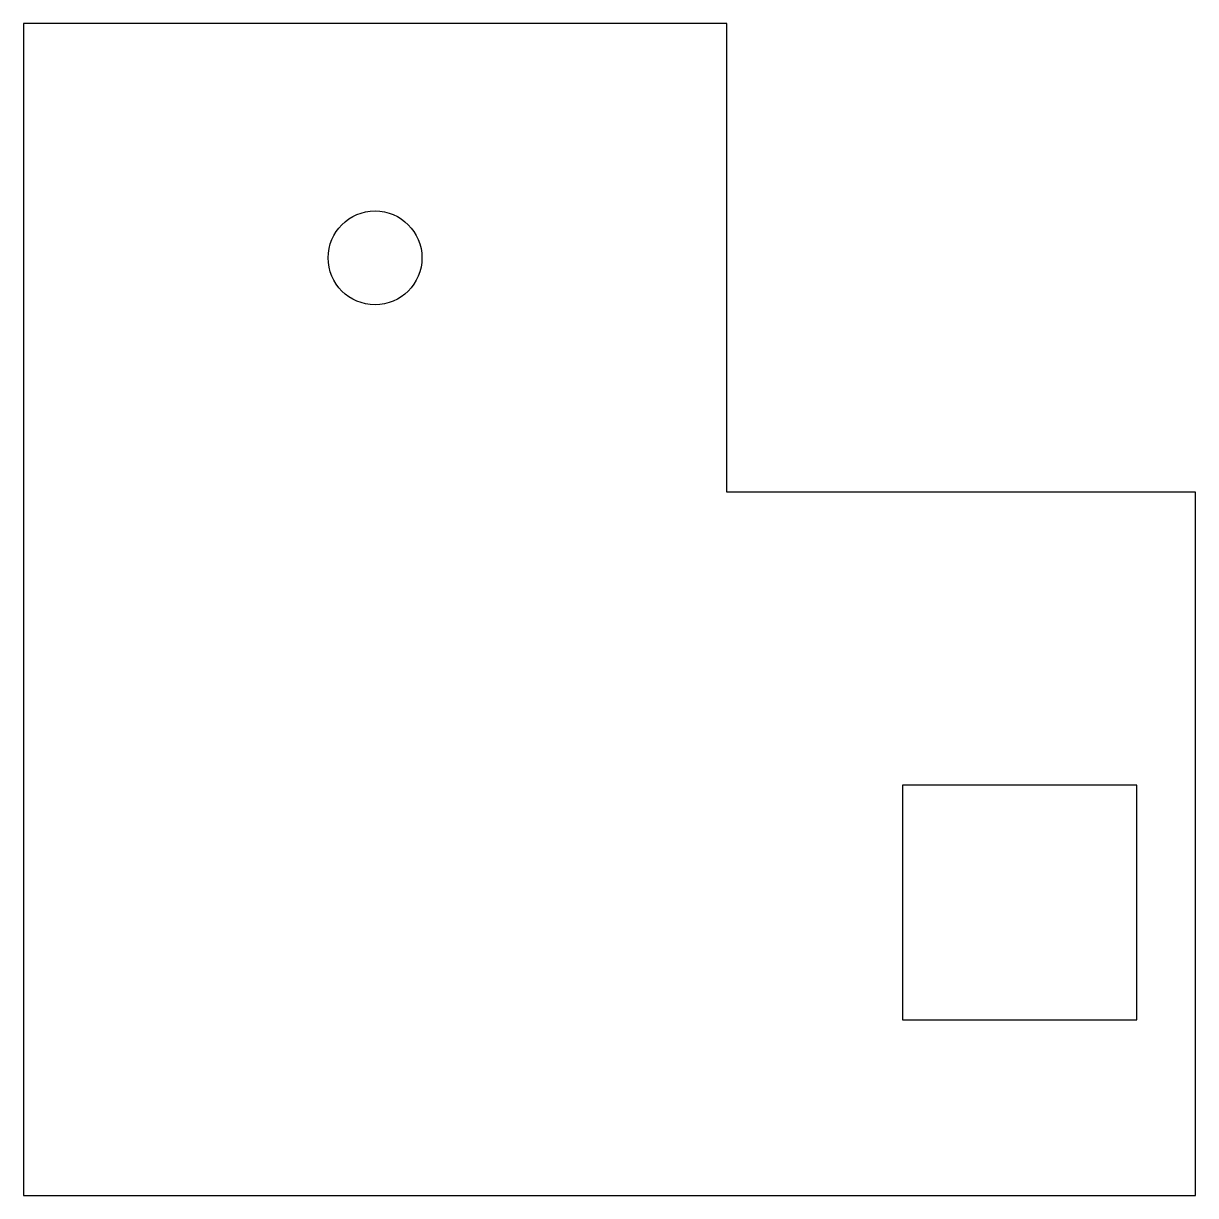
# Model space of a CAD drawing. Header units: metres. Extents: x 0 to 10000, y 0 to 10000.
import ezdxf

# ---------------------------------------------------------------- set-up
doc = ezdxf.new("R2010")
doc.units = ezdxf.units.M

msp = doc.modelspace()

# ---------------------------------------------------------------- linework, layer by layer
for points in [[(0, 0), (10000, 0), (10000, 6000), (6000, 6000), (6000, 10000), (0, 10000), (0, 0)], [(7500, 1500), (9500, 1500), (9500, 3500), (7500, 3500), (7500, 1500)]]:
    msp.add_lwpolyline(points, close=True)
msp.add_circle((3000, 8000), 400)

doc.saveas('drawing.dxf')
